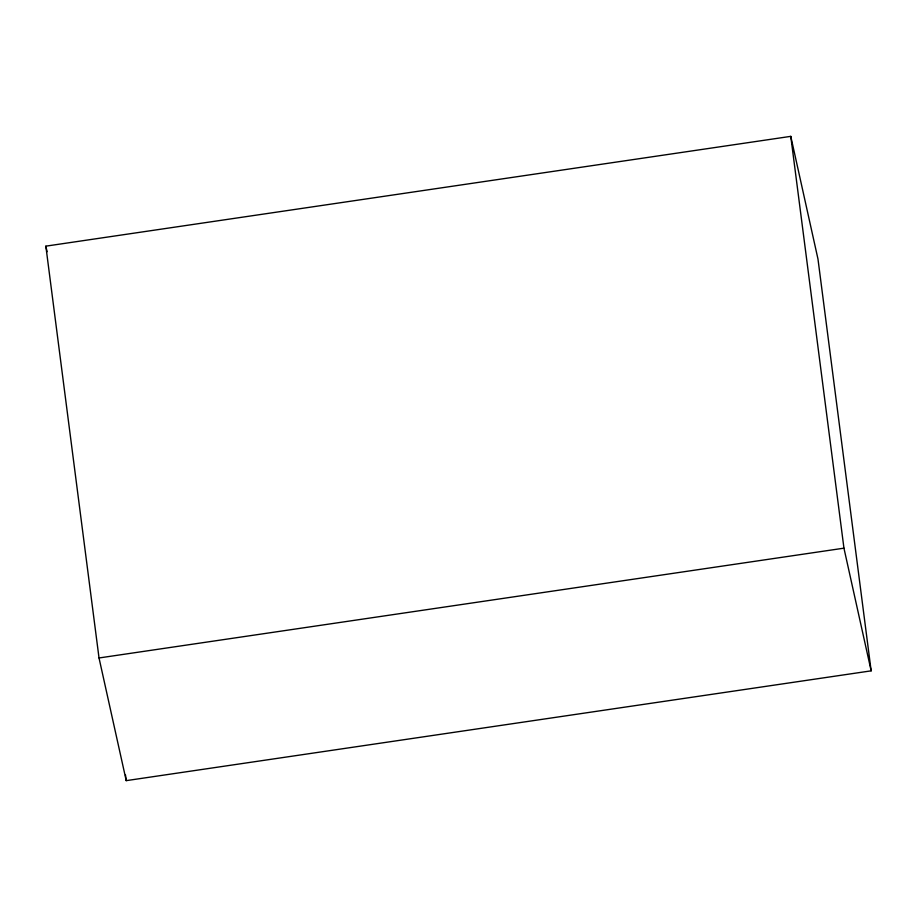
<?xml version="1.0" encoding="UTF-8"?>
<svg xmlns="http://www.w3.org/2000/svg" width="917" height="917" viewBox="0 0 917 917"><rect width="100%" height="100%" fill="white"/><g stroke="black" fill="none" stroke-linecap="round" stroke-linejoin="round"><path stroke-width="1.38" d="M45.85 246.157L790.775 136.358L817.975 259.03L871.15 670.843L126.225 780.642L99.025 657.97L45.85 246.157L47.088 251.739M99.025 657.97L843.949 548.171L871.15 670.843M790.775 136.358L843.949 548.171M125.491 774.957L126.225 780.642"/></g></svg>
